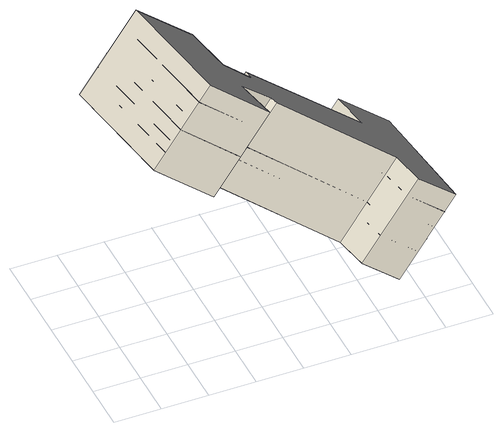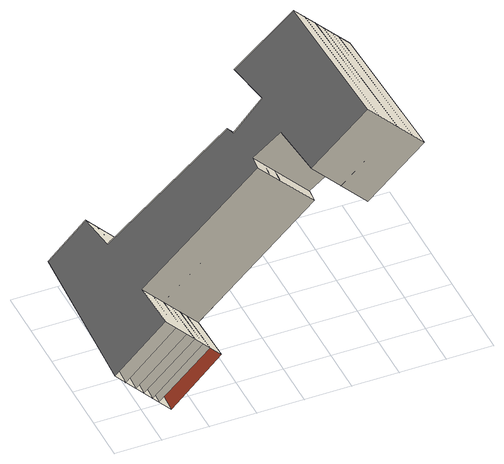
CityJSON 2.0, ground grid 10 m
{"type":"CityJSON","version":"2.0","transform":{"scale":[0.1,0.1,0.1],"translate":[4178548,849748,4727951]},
"CityObjects":{
"building1":{"type":"Building","geometry":[{"type":"MultiSurface","lod":"3","boundaries":[[[0,1,2,3,4,5,6,7,8,9,10,11,12,13,14,15]],[[16,17,18,19,20,21,22,23,24,25,26,27,28,29,30,31]],[[1,17,16,0]],[[0,16,31,15]],[[2,18,17,1]],[[3,19,18,2]],[[4,20,19,3]],[[5,21,20,4]],[[6,22,21,5]],[[7,23,22,6]],[[8,24,23,7]],[[9,25,24,8]],[[10,26,25,9]],[[11,27,26,10]],[[12,28,27,11]],[[13,29,28,12]],[[14,30,29,13]],[[32,33,34,35,36,37,38,39,40,41,42,43,44,45,46,47]],[[48,49,50,51,52,53,54,55,56,57,58,59,60,61,62,63]],[[64,65,66,67,68,69,70,71,72,73,74,75,76,77,78,79]],[[80,81,82,83,84,85,86,87,88,89,90,91,92,93,94,95]],[[96,97,98,99,100,101,102,103,104,105,106,107,108,109,110,111]]],"semantics":{"surfaces":[{"type":"GroundSurface"},{"type":"RoofSurface"},{"type":"WallSurface"},{"type":"FloorSurface"}],"values":[0,1,2,2,2,2,2,2,2,2,2,2,2,2,2,2,2,3,3,3,3,3]}}]}
},
"vertices":[
[682,39,204],[600,33,276],[588,112,273],[341,122,488],[336,140,489],[271,130,548],[287,34,551],[163,36,660],[136,332,630],[257,335,524],[271,222,532],[328,217,483],[328,242,478],[576,248,259],[568,343,249],[677,348,152],[551,12,55],[469,7,127],[458,85,124],[210,95,339],[205,113,340],[140,103,399],[157,7,402],[32,9,511],[5,306,481],[126,308,375],[140,195,383],[197,190,334],[197,215,329],[445,221,110],[438,316,100],[546,322,3],[656,33,174],[575,28,247],[563,106,243],[316,117,459],[310,135,460],[246,125,519],[262,28,522],[137,30,631],[111,327,601],[231,330,495],[245,216,502],[302,211,453],[302,236,449],[550,243,230],[543,338,220],[652,343,123],[632,29,147],[551,23,220],[539,101,216],[292,112,431],[286,130,433],[222,120,492],[238,24,494],[113,26,604],[87,322,574],[207,325,468],[222,212,475],[278,206,426],[278,232,422],[526,238,203],[519,333,192],[628,338,96],[614,25,126],[532,20,199],[520,98,195],[273,108,410],[268,126,412],[203,116,470],[219,20,473],[95,22,582],[68,319,553],[188,321,446],[203,208,454],[260,203,405],[260,228,400],[508,234,182],[500,329,171],[609,334,75],[594,21,104],[512,16,176],[501,94,173],[253,104,388],[248,122,389],[183,112,448],[200,16,451],[75,18,560],[48,315,530],[169,317,424],[183,204,432],[240,199,383],[240,224,378],[488,230,159],[481,325,149],[590,330,52],[579,18,86],[497,12,159],[485,91,155],[238,101,370],[233,119,372],[168,109,430],[184,13,433],[59,15,542],[33,311,513],[153,314,406],[168,201,414],[225,196,365],[225,221,360],[473,227,142],[465,322,131],[574,327,35]
]}
